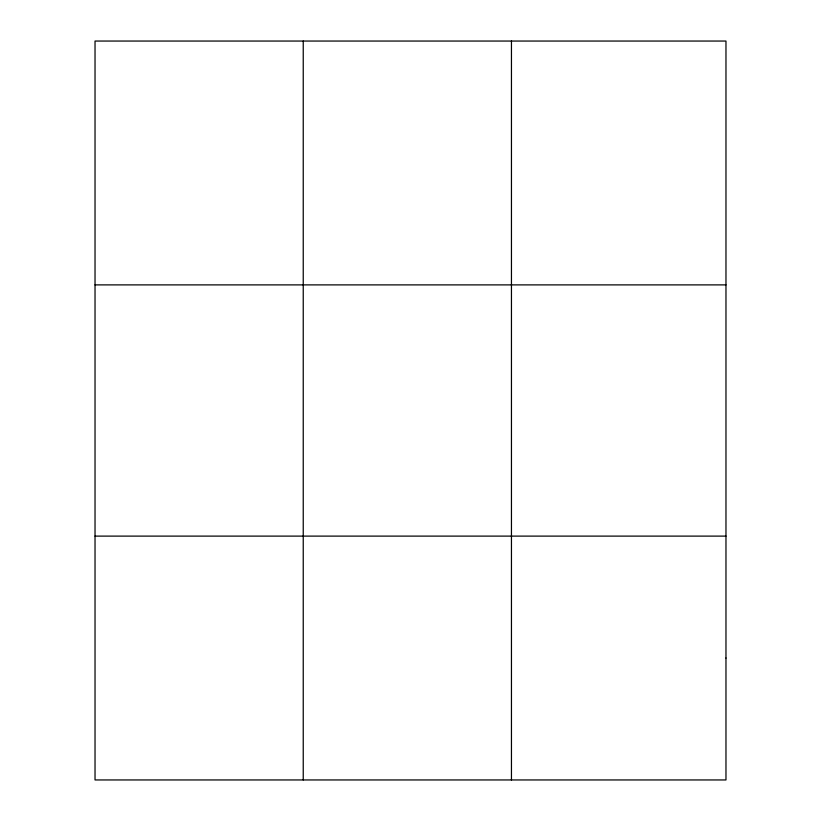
<?xml version="1.0" encoding="UTF-8"?>
<svg xmlns="http://www.w3.org/2000/svg" width="821" height="821" viewBox="0 0 821 821"><rect width="100%" height="100%" fill="white"/><g stroke="black" fill="none" stroke-linecap="round" stroke-linejoin="round"><path stroke-width="1.23" d="M303.236 779.95L303.236 41.05M511.452 779.95L511.452 41.05M95.031 284.887L725.969 284.887M95.031 536.113L725.969 536.113M725.969 658.032L725.969 779.95L95.031 779.95L95.031 41.05L725.969 41.05L725.969 658.032"/></g></svg>
